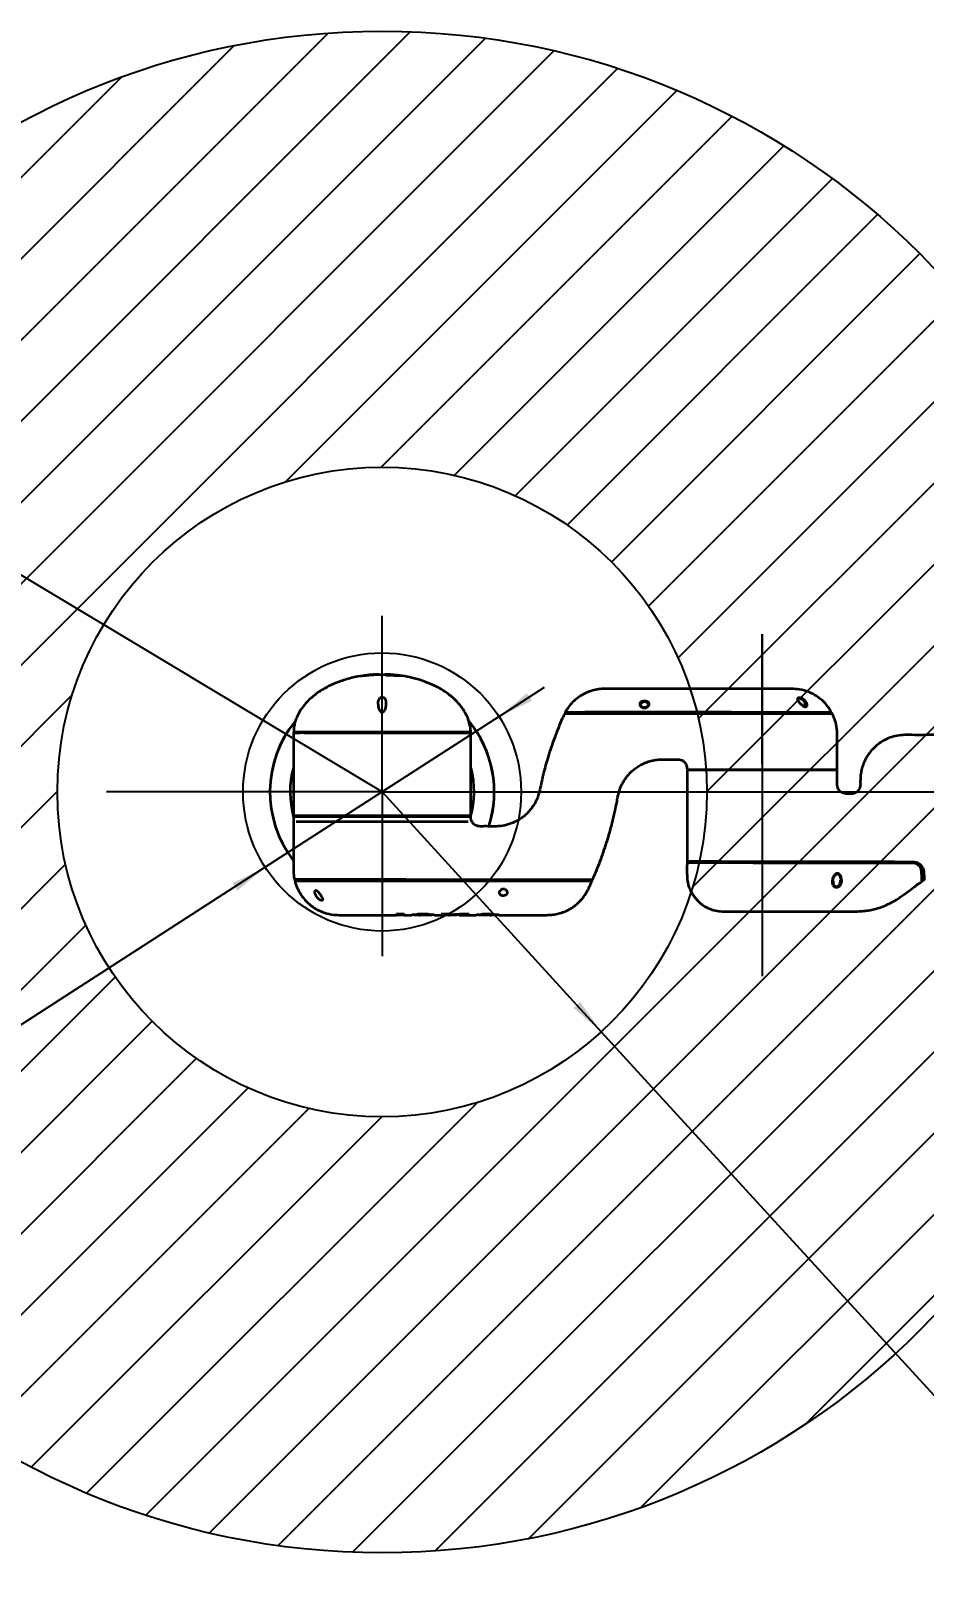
# Model space of a CAD drawing. Header units: millimetres. Extents: x 0 to 420, y 0 to 297.
# Drawn here: x 139.1 to 188.4, y 52.3 to 137.7 of the extents above; entities that cross this region are included whole.
import ezdxf

# ---------------------------------------------------------------- set-up
doc = ezdxf.new("R2010")
doc.units = ezdxf.units.MM
doc.header["$PDSIZE"] = -1
doc.layers.add('细线层', color=4, linetype='Continuous')
doc.styles.add('SLDTEXTSTYLE4', font='TXT', dxfattribs={"width": 0.605})
doc.dimstyles.new('SLDDIMSTYLE6', dxfattribs={"dimtxt": 3, "dimasz": 2, "dimexe": 0, "dimexo": 0.0625, "dimgap": 0.75, "dimtad": 0, "dimtih": 1, "dimtoh": 1, "dimdec": 1, "dimlfac": 10, "dimrnd": 1e-09, "dimzin": 12, "dimdsep": 46, "dimtxsty": 'SLDTEXTSTYLE4', "dimsah": 1, "dimcen": 0, "dimadec": 0, "dimazin": 3, "dimtfac": 1, "dimtofl": 0, "dimtmove": 0, "dimatfit": 3, "dimfxl": 0, "dimfrac": 2, "dimtolj": 1, "dimtzin": 12, "dimarcsym": 0})
doc.dimstyles.new('SLDDIMSTYLE7', dxfattribs={"dimtxt": 3, "dimasz": 2, "dimexe": 0, "dimexo": 0.0625, "dimgap": 0.75, "dimtad": 0, "dimtih": 1, "dimtoh": 1, "dimdec": 1, "dimlfac": 10, "dimrnd": 1e-09, "dimzin": 12, "dimdsep": 46, "dimtxsty": 'SLDTEXTSTYLE4', "dimsah": 1, "dimcen": 0, "dimadec": 0, "dimazin": 3, "dimtfac": 1, "dimtofl": 0, "dimtmove": 0, "dimatfit": 3, "dimfxl": 0, "dimfrac": 2, "dimtolj": 1, "dimtzin": 12, "dimarcsym": 0})
doc.dimstyles.new('SLDDIMSTYLE8', dxfattribs={"dimtxt": 3, "dimasz": 2, "dimexe": 0, "dimexo": 0.0625, "dimgap": 0.75, "dimtad": 0, "dimtih": 1, "dimtoh": 1, "dimdec": 1, "dimlfac": 10, "dimrnd": 1e-09, "dimzin": 12, "dimdsep": 46, "dimtxsty": 'SLDTEXTSTYLE4', "dimsah": 1, "dimcen": 0, "dimadec": 0, "dimazin": 3, "dimtfac": 1, "dimtmove": 0, "dimatfit": 3, "dimfxl": 0, "dimfrac": 2, "dimtolj": 1, "dimtzin": 12, "dimarcsym": 0})

# ---------------------------------------------------------------- blocks, each defined once
blk = doc.blocks.new('_D_8')
at = {"layer": '细线层'}
for p, q in [((107.198, 126.369), (89.573, 126.369)), ((122.429, 117.228), (107.198, 126.369)), ((158.484, 95.588), (122.429, 117.228))]:
    blk.add_line(p, q, dxfattribs=at)
blk.add_solid([(122.429, 117.228), (120.843, 118.471), (120.586, 118.042)], dxfattribs=at)
at = {"layer": '细线层', "char_height": 3, "attachment_point": 1, "style": 'SLDTEXTSTYLE4'}
for s, insert in [('S', (89.573, 130.236)), ('R420.5', (92.323, 130.236))]:
    blk.add_mtext(s, dxfattribs=dict(at, insert=insert))
blk = doc.blocks.new('_D_9')
at = {"layer": '细线层'}
for p, q in [((158.484, 95.588), (170.596, 82.341)), ((170.596, 82.341), (197.991, 52.377)), ((197.991, 52.377), (215.616, 52.377))]:
    blk.add_line(p, q, dxfattribs=at)
blk.add_solid([(170.596, 82.341), (169.431, 83.985), (169.062, 83.648)], dxfattribs=at)
at = {"layer": '细线层', "char_height": 3, "attachment_point": 1, "style": 'SLDTEXTSTYLE4'}
for s, insert in [('S', (199.578, 56.244)), ('R179.5', (202.328, 56.244))]:
    blk.add_mtext(s, dxfattribs=dict(at, insert=insert))
blk = doc.blocks.new('_D_10')
at = {"layer": '细线层'}
for p, q in [((164.944, 99.751), (167.466, 101.376)), ((164.944, 99.751), (152.024, 91.426)), ((152.024, 91.426), (106.522, 62.108)), ((106.522, 62.108), (90.248, 62.108))]:
    blk.add_line(p, q, dxfattribs=at)
for points in [[(164.944, 99.751), (166.761, 100.624), (166.49, 101.044)], [(152.024, 91.426), (150.207, 90.553), (150.478, 90.132)]]:
    blk.add_solid(points, dxfattribs=at)
at = {"layer": '细线层', "char_height": 3, "attachment_point": 1, "style": 'SLDTEXTSTYLE4'}
for s, insert in [('%%c', (90.248, 65.975)), ('153.7', (94.622, 65.984))]:
    blk.add_mtext(s, dxfattribs=dict(at, insert=insert))

msp = doc.modelspace()

# ---------------------------------------------------------------- hatches: boundary and pattern name
at = {"layer": '细线层'}
h = msp.add_hatch(dxfattribs=at)
h.set_pattern_fill('ANSI31', color=256, style=0)
edge = h.paths.add_edge_path(flags=0)
edge.add_arc((158.484, 95.588), 42.05, 0, 360)
edge = h.paths.add_edge_path(flags=0)
edge.add_arc((158.484, 95.588), 17.95, 0, 360)

# ---------------------------------------------------------------- linework, layer by layer
at = {"color": 7, "linetype": 'Continuous', "lineweight": 35}
for p, q in [((157.438, 102.007), (157.438, 102.006)), ((158.287, 102.084), (158.106, 102.076)), ((158.684, 102.085), (158.684, 102.052)), ((158.684, 102.052), (158.709, 102.051)), ((158.838, 102.069), (158.838, 102.079)), ((158.947, 102.062), (158.947, 102.072)), ((159.445, 102.024), (159.078, 102.064)), ((159.078, 102.064), (159.078, 102.064)), ((159.078, 102.063), (159.078, 102.063)), ((159.41, 102.024), (159.445, 102.021)), ((159.445, 102.022), (159.445, 102.022)), ((159.445, 102.021), (159.445, 102.021)), ((159.448, 102.022), (159.448, 102.023)), ((168.603, 100.003), (168.607, 100.003)), ((163.323, 99.386), (163.249, 99.477)), ((153.58, 98.843), (153.642, 98.849)), ((175.734, 96.838), (175.734, 96.788)), ((183.234, 96.788), (183.234, 96.838)), ((153.734, 94.288), (153.734, 94.238)), ((163.234, 93.938), (153.734, 93.938)), ((163.234, 94.238), (163.234, 94.288)), ((157.914, 90.722), (158.052, 90.707)), ((170.072, 90.658), (170.073, 90.658)), ((183.406, 90.658), (183.405, 90.642)), ((159.284, 88.802), (159.284, 88.852)), ((159.284, 88.841), (159.284, 88.788)), ((159.702, 88.841), (159.284, 88.841)), ((159.284, 88.798), (159.71, 88.798)), ((159.284, 88.798), (159.284, 88.788)), ((159.701, 88.799), (159.701, 88.789)), ((159.702, 88.851), (159.702, 88.799)), ((159.702, 88.788), (159.702, 88.841)), ((159.702, 88.798), (159.702, 88.788)), ((160.227, 88.798), (160.544, 88.798)), ((161.004, 88.841), (160.469, 88.841)), ((160.539, 88.79), (160.735, 88.805)), ((160.539, 88.788), (160.595, 88.788)), ((160.735, 88.815), (160.544, 88.8)), ((160.931, 88.788), (160.613, 88.788)), ((160.931, 88.798), (160.735, 88.815)), ((160.735, 88.815), (160.735, 88.805)), ((160.735, 88.805), (160.931, 88.788)), ((160.927, 88.798), (161.246, 88.798)), ((160.931, 88.798), (160.931, 88.788)), ((160.931, 88.795), (161.058, 88.795)), ((161.058, 88.795), (161.078, 88.798)), ((161.058, 88.798), (161.058, 88.795)), ((161.352, 88.788), (161.754, 88.788)), ((162.175, 88.841), (161.754, 88.841)), ((161.754, 88.798), (162.175, 88.798)), ((162.175, 88.792), (162.175, 88.841)), ((162.781, 88.84), (162.175, 88.792)), ((162.175, 88.789), (162.597, 88.805)), ((162.175, 88.788), (162.226, 88.788)), ((162.256, 88.798), (162.607, 88.798)), ((162.607, 88.79), (163.296, 88.84)), ((163.158, 88.84), (162.607, 88.8)), ((162.607, 88.8), (162.607, 88.79)), ((162.741, 88.794), (162.607, 88.79)), ((163.296, 88.84), (162.781, 88.84)), ((163.813, 88.798), (164.132, 88.798)), ((163.978, 88.798), (164, 88.795)), ((164, 88.798), (164, 88.795)), ((164, 88.795), (164.126, 88.795)), ((164.588, 88.84), (164.053, 88.84)), ((164.126, 88.788), (164.323, 88.805)), ((164.126, 88.798), (164.126, 88.788)), ((164.445, 88.788), (164.126, 88.788)), ((164.323, 88.815), (164.132, 88.799)), ((164.513, 88.8), (164.323, 88.815)), ((164.323, 88.815), (164.323, 88.805)), ((164.323, 88.805), (164.518, 88.79)), ((164.462, 88.788), (164.518, 88.788)), ((164.513, 88.798), (164.831, 88.798))]:
    msp.add_line(p, q, dxfattribs=at)
at = {"color": 7, "linetype": 'Continuous', "lineweight": 35, "flags": 128}
for points in [[(187.842, 91.726), (187.839, 91.718), (187.837, 91.71), (187.833, 91.704), (187.83, 91.698), (187.826, 91.694), (187.822, 91.691), (187.818, 91.689), (187.814, 91.688)], [(187.814, 91.688), (187.816, 91.688), (187.818, 91.686), (187.82, 91.682), (187.822, 91.678), (187.822, 91.673), (187.823, 91.668), (187.822, 91.663), (187.821, 91.658)], [(159.702, 88.788), (160.095, 88.788), (160.119, 88.788)]]:
    msp.add_lwpolyline(points, dxfattribs=at)
at = {"color": 7, "linetype": 'Continuous', "lineweight": 35}
for centre, radius, start, end in [((168.595, 99.878), 0.05, 120.41531, 152.10471), ((168.595, 99.878), 0.05, 94.71094, 120.41658), ((168.647, 99.978), 0.05, 149.11648, 267.83398), ((183.275, 99.978), 0.05, 269.92168, 36.44371), ((183.328, 99.878), 0.05, 35.30866, 90.88471), ((158.484, 95.588), 6.198, 140.74547, 217.62233), ((158.484, 95.588), 6.198, 342.11086, 39.31586), ((153.634, 98.838), 0.05, 90.00809, 179.90643), ((163.334, 98.838), 0.05, 0.27892, 89.86568), ((175.414, 91.768), 0.08, 182.03052, 270.00102), ((175.354, 91.668), 0.02, 84.44423, 174.54636), ((153.686, 90.778), 0.05, 194.26698, 270.01074), ((153.71, 90.678), 0.05, 89.9971, 198.69096), ((170.034, 90.678), 0.05, 333.53168, 86.55272), ((170.079, 90.778), 0.05, 276.0007, 336.13235), ((188.298, 91.189), 0.0161, 286.33697, 356.08823), ((188.393, 91.199), 0.0799, 188.03838, 296.10924), ((188.394, 90.788), 0.08, 179.99995, 305.64417)]:
    msp.add_arc(centre, radius, start, end, dxfattribs=at)
at = {"color": 8, "linetype": 'Continuous', "lineweight": 35}
for radius, start, end in [(6.198, 140.96508, 217.61266), (6.198, 342.12288, 39.06521), (5.084, 164.75621, 195.84014), (5.084, 344.26299, 14.92055)]:
    msp.add_arc((158.484, 95.588), radius, start, end, dxfattribs=at)
at = {"color": 7, "linetype": 'Continuous', "lineweight": 35}
for points, knots in [([(157.44, 102.011), (157.311, 101.991), (156.945, 101.934), (156.355, 101.778), (155.685, 101.522), (155.058, 101.183), (154.584, 100.823), (154.236, 100.47), (153.978, 100.138), (153.793, 99.799), (153.675, 99.483), (153.637, 99.309), (153.618, 99.22)], [0, 0, 0, 0, 0.077757, 0.220564, 0.363, 0.504329, 0.644106, 0.716288, 0.799366, 0.893894, 0.945511, 1, 1, 1, 1]), ([(157.438, 102.006), (157.648, 102.034), (158.061, 102.09), (158.479, 102.086), (158.684, 102.084)], [0, 0, 0, 0, 0.508038, 1, 1, 1, 1]), ([(157.44, 102.009), (157.605, 102.033), (157.798, 102.062), (157.993, 102.069), (158.023, 102.071)], [0, 0, 0, 0, 0.849975, 1, 1, 1, 1]), ([(158.052, 102.074), (158.022, 102.073), (157.846, 102.065), (157.648, 102.046), (157.481, 102.018), (157.459, 102.014)], [0, 0, 0, 0, 0.150389, 0.888421, 1, 1, 1, 1]), ([(158.79, 102.082), (158.773, 102.083), (158.742, 102.084), (158.696, 102.086), (158.667, 102.086), (158.653, 102.087)], [0, 0, 0, 0, 0.3722096, 0.6860165, 1, 1, 1, 1]), ([(158.684, 102.075), (158.703, 102.075), (158.738, 102.074), (158.791, 102.071), (158.822, 102.07), (158.838, 102.069)], [0, 0, 0, 0, 0.3479628, 0.6682166, 1, 1, 1, 1]), ([(158.838, 102.079), (158.821, 102.08), (158.789, 102.081), (158.742, 102.083), (158.713, 102.084), (158.702, 102.085)], [0, 0, 0, 0, 0.393893, 0.755453, 1, 1, 1, 1]), ([(158.709, 102.051), (158.792, 102.048), (158.959, 102.041), (159.18, 102.034), (159.348, 102.03), (159.437, 102.02), (159.446, 102.019), (159.45, 102.018)], [0, 0, 0, 0, 0.214341, 0.428736, 0.643107, 0.859006, 1, 1, 1, 1]), ([(158.71, 102.085), (158.722, 102.084), (158.745, 102.084), (158.788, 102.082), (158.817, 102.08), (158.836, 102.079)], [0, 0, 0, 0, 0.261868, 0.523823, 1, 1, 1, 1]), ([(159.45, 102.018), (159.442, 102.019), (159.426, 102.022), (159.3, 102.04), (159.114, 102.06), (158.93, 102.075), (158.818, 102.081), (158.79, 102.082)], [0, 0, 0, 0, 0.228378, 0.4567357, 0.6869275, 0.9198331, 1, 1, 1, 1]), ([(158.836, 102.079), (158.852, 102.078), (158.889, 102.076), (158.93, 102.074), (158.946, 102.072), (158.946, 102.072), (158.947, 102.072)], [0, 0, 0, 0, 0.247293, 0.582945, 0.917866, 1, 1, 1, 1]), ([(158.947, 102.072), (158.945, 102.072), (158.942, 102.072), (158.911, 102.074), (158.87, 102.077), (158.843, 102.079), (158.838, 102.079)], [0, 0, 0, 0, 0.249947, 0.585138, 0.920942, 1, 1, 1, 1]), ([(158.838, 102.069), (158.854, 102.068), (158.891, 102.066), (158.931, 102.063), (158.946, 102.062), (158.946, 102.062), (158.947, 102.062)], [0, 0, 0, 0, 0.249979, 0.58877, 0.927426, 1, 1, 1, 1]), ([(158.858, 102.068), (158.916, 102.064), (159.054, 102.056), (159.204, 102.041), (159.266, 102.033), (159.282, 102.031)], [0, 0, 0, 0, 0.34415, 0.826168, 1, 1, 1, 1]), ([(163.377, 99.01), (163.366, 99.105), (163.344, 99.292), (163.241, 99.651), (163.045, 100.062), (162.725, 100.488), (162.317, 100.882), (161.83, 101.229), (161.28, 101.518), (160.713, 101.743), (160.156, 101.899), (159.727, 101.989), (159.498, 102.016), (159.444, 102.022)], [0, 0, 0, 0, 0.053602, 0.106367, 0.209193, 0.308666, 0.404737, 0.527451, 0.644113, 0.753728, 0.870187, 0.969663, 1, 1, 1, 1]), ([(158.269, 100.482), (158.279, 100.376), (158.292, 100.242), (158.361, 100.085), (158.402, 100.022), (158.443, 99.99), (158.472, 99.979), (158.497, 99.98), (158.525, 99.99), (158.563, 100.019), (158.631, 100.118), (158.678, 100.269), (158.703, 100.446), (158.696, 100.593), (158.662, 100.709), (158.61, 100.783), (158.563, 100.821), (158.515, 100.839), (158.47, 100.842), (158.423, 100.83), (158.373, 100.799), (158.317, 100.73), (158.276, 100.62), (158.272, 100.529), (158.269, 100.482)], [0, 0, 0, 0, 0.154956, 0.197375, 0.240053, 0.257186, 0.268461, 0.279812, 0.289976, 0.307607, 0.343512, 0.453761, 0.529554, 0.605193, 0.676089, 0.711421, 0.740105, 0.760415, 0.780848, 0.798965, 0.823805, 0.861919, 0.928954, 1, 1, 1, 1]), ([(183.312, 100.005), (183.272, 100.076), (183.178, 100.242), (182.99, 100.47), (182.767, 100.688), (182.531, 100.867), (182.29, 101.011), (181.97, 101.155), (181.574, 101.268), (181.128, 101.293), (180.747, 101.288), (180.409, 101.289), (180.09, 101.289), (179.763, 101.289), (179.215, 101.288), (178.421, 101.288), (177.474, 101.288), (176.555, 101.288), (175.654, 101.288), (174.645, 101.288), (173.523, 101.288), (172.289, 101.29), (171.312, 101.283), (170.627, 101.292), (170.275, 101.245), (169.93, 101.147), (169.599, 100.998), (169.289, 100.8), (169.006, 100.552), (168.771, 100.285), (168.658, 100.086), (168.608, 99.999)], [0, 0, 0, 0, 0.015575, 0.036492, 0.056351, 0.075207, 0.093101, 0.110069, 0.142463, 0.171112, 0.195418, 0.215593, 0.235771, 0.25663, 0.278168, 0.340891, 0.408748, 0.459675, 0.516998, 0.581482, 0.653127, 0.731932, 0.817895, 0.840459, 0.863088, 0.885862, 0.908906, 0.932326, 0.956215, 0.980707, 1, 1, 1, 1]), ([(181.648, 100.416), (181.645, 100.419), (181.601, 100.457), (181.527, 100.537), (181.457, 100.638), (181.431, 100.714), (181.441, 100.762), (181.476, 100.79), (181.531, 100.8), (181.6, 100.792), (181.679, 100.766), (181.77, 100.719), (181.866, 100.641), (181.942, 100.539), (181.978, 100.436), (181.975, 100.359), (181.948, 100.314), (181.908, 100.294), (181.86, 100.293), (181.8, 100.312), (181.726, 100.352), (181.676, 100.393), (181.648, 100.416)], [0, 0, 0, 0, 0.006204, 0.087842, 0.170189, 0.230891, 0.279983, 0.321334, 0.362786, 0.400234, 0.437709, 0.488694, 0.550879, 0.630056, 0.710095, 0.769303, 0.810341, 0.842413, 0.874611, 0.903654, 0.945224, 1, 1, 1, 1]), ([(168.562, 99.895), (168.52, 99.814), (168.391, 99.568), (168.223, 99.131), (168.017, 98.605), (167.829, 98.069), (167.616, 97.403), (167.393, 96.619), (167.24, 95.872), (167.1, 95.312), (166.929, 94.955), (166.721, 94.644), (166.473, 94.37), (166.173, 94.125), (165.809, 93.912), (165.378, 93.754), (164.91, 93.68), (164.462, 93.689), (164.12, 93.691), (163.901, 93.685), (163.776, 93.696), (163.671, 93.731), (163.563, 93.797), (163.464, 93.903), (163.389, 94.056), (163.386, 94.174), (163.384, 94.238)], [0, 0, 0, 0, 0.028498, 0.087423, 0.146635, 0.206152, 0.265991, 0.366364, 0.46187, 0.50594, 0.547069, 0.585712, 0.622901, 0.663016, 0.706901, 0.754899, 0.806584, 0.854475, 0.895732, 0.913848, 0.923557, 0.934957, 0.948083, 0.963059, 0.980138, 1, 1, 1, 1]), ([(168.595, 99.928), (168.596, 99.928), (168.597, 99.928), (168.648, 99.928), (168.761, 99.928), (168.938, 99.928), (169.152, 99.928), (169.397, 99.928), (169.665, 99.928), (169.892, 99.928), (170.126, 99.928), (170.361, 99.928), (170.716, 99.928), (171.123, 99.928), (171.693, 99.928), (172.4, 99.928), (173.463, 99.928), (174.747, 99.928), (176.278, 99.928), (177.571, 99.928), (178.622, 99.928), (179.412, 99.928), (180.151, 99.928), (180.829, 99.928), (181.419, 99.928), (181.95, 99.928), (182.397, 99.928), (182.77, 99.928), (183.054, 99.928), (183.241, 99.928), (183.33, 99.928), (183.319, 99.928), (183.315, 99.928)], [0, 0, 0, 0, 0.018794, 0.037725, 0.063501, 0.089311, 0.116094, 0.142871, 0.165865, 0.189175, 0.195628, 0.214575, 0.234095, 0.256498, 0.279506, 0.323001, 0.366615, 0.444842, 0.523052, 0.604886, 0.645857, 0.686749, 0.727571, 0.762095, 0.797295, 0.82918, 0.861832, 0.892743, 0.924487, 0.955214, 0.986819, 1, 1, 1, 1]), ([(172.985, 100.236), (172.971, 100.236), (172.935, 100.237), (172.877, 100.253), (172.81, 100.286), (172.753, 100.339), (172.717, 100.407), (172.716, 100.479), (172.756, 100.541), (172.827, 100.584), (172.91, 100.607), (173.001, 100.613), (173.084, 100.602), (173.154, 100.579), (173.209, 100.543), (173.245, 100.494), (173.254, 100.431), (173.228, 100.358), (173.167, 100.294), (173.091, 100.253), (173.03, 100.237), (172.995, 100.236), (172.985, 100.236)], [0, 0, 0, 0, 0.0222709, 0.0584702, 0.0981649, 0.1579506, 0.2187961, 0.2894392, 0.3599398, 0.4111845, 0.4624199, 0.5103566, 0.5541721, 0.5980294, 0.6444738, 0.6970433, 0.7574665, 0.8258282, 0.8977809, 0.9444913, 0.9832698, 1, 1, 1, 1]), ([(172.923, 100.256), (172.923, 100.256), (172.903, 100.258), (172.866, 100.276), (172.817, 100.307), (172.782, 100.35), (172.768, 100.383), (172.771, 100.398), (172.771, 100.401)], [0, 0, 0, 0, 0.001893, 0.174079, 0.386601, 0.640624, 0.922413, 1, 1, 1, 1]), ([(173.01, 100.25), (172.999, 100.249), (172.97, 100.247), (172.941, 100.252), (172.923, 100.256)], [0, 0, 0, 0, 0.37949, 1, 1, 1, 1]), ([(173.197, 100.403), (173.196, 100.392), (173.195, 100.369), (173.166, 100.325), (173.118, 100.285), (173.063, 100.259), (173.025, 100.252), (173.01, 100.25)], [0, 0, 0, 0, 0.217675, 0.468438, 0.692888, 0.88284, 1, 1, 1, 1]), ([(181.532, 100.557), (181.525, 100.566), (181.501, 100.595), (181.479, 100.637), (181.469, 100.673), (181.47, 100.678), (181.47, 100.679)], [0, 0, 0, 0, 0.165373, 0.579506, 0.940582, 1, 1, 1, 1]), ([(181.658, 100.422), (181.654, 100.426), (181.621, 100.452), (181.576, 100.499), (181.545, 100.54), (181.532, 100.557)], [0, 0, 0, 0, 0.092847, 0.612122, 1, 1, 1, 1]), ([(181.801, 100.326), (181.791, 100.331), (181.761, 100.345), (181.711, 100.377), (181.676, 100.407), (181.658, 100.422)], [0, 0, 0, 0, 0.210793, 0.598528, 1, 1, 1, 1]), ([(181.899, 100.373), (181.899, 100.373), (181.903, 100.354), (181.89, 100.328), (181.882, 100.316), (181.851, 100.312), (181.824, 100.318), (181.806, 100.324), (181.801, 100.326)], [0, 0, 0, 0, 0.011064, 0.329754, 0.646674, 0.788039, 0.938662, 1, 1, 1, 1]), ([(183.634, 96.838), (183.635, 97.084), (183.635, 97.551), (183.63, 98.213), (183.647, 98.797), (183.597, 99.297), (183.489, 99.658), (183.398, 99.843), (183.367, 99.904)], [0, 0, 0, 0, 0.237424, 0.450644, 0.639639, 0.800432, 0.933992, 1, 1, 1, 1]), ([(153.618, 99.218), (153.616, 99.21), (153.614, 99.194), (153.61, 99.171), (153.606, 99.132), (153.603, 99.088), (153.601, 99.044), (153.599, 99.007), (153.597, 98.959), (153.596, 98.952), (153.595, 98.898), (153.595, 98.888)], [0, 0, 0, 0, 0.1714619, 0.3287064, 0.4748303, 0.6108771, 0.7112995, 0.8063464, 0.8962521, 0.9809462, 1, 1, 1, 1]), ([(163.249, 99.423), (163.25, 99.423), (163.262, 99.424), (163.285, 99.416), (163.309, 99.402), (163.319, 99.389), (163.323, 99.386)], [0, 0, 0, 0, 0.021251, 0.429617, 0.828714, 1, 1, 1, 1]), ([(163.381, 98.888), (163.381, 98.901), (163.38, 98.936), (163.379, 98.98), (163.378, 98.998), (163.378, 99.005), (163.377, 99.008)], [0, 0, 0, 0, 0.158929, 0.428679, 0.707525, 1, 1, 1, 1]), ([(163.383, 98.839), (163.383, 98.84), (163.382, 98.84), (163.386, 98.841), (163.373, 98.843), (163.3, 98.846), (163.158, 98.847), (162.984, 98.847), (162.821, 98.847), (162.626, 98.847), (162.398, 98.846), (162.135, 98.845), (161.843, 98.844), (161.529, 98.842), (161.192, 98.84), (160.829, 98.839), (160.338, 98.839), (159.827, 98.839), (159.309, 98.838), (158.788, 98.838), (158.261, 98.838), (157.743, 98.838), (157.239, 98.839), (156.631, 98.839), (155.951, 98.839), (155.43, 98.842), (155.054, 98.844), (154.711, 98.845), (154.345, 98.847), (154.046, 98.848), (153.849, 98.847), (153.724, 98.846), (153.645, 98.845), (153.596, 98.843), (153.583, 98.841), (153.586, 98.84), (153.585, 98.839), (153.585, 98.839)], [0, 0, 0, 0, 0.037567, 0.077894, 0.118214, 0.158449, 0.199198, 0.219968, 0.240735, 0.261199, 0.28166, 0.302753, 0.323845, 0.343584, 0.363323, 0.38374, 0.404157, 0.440758, 0.459624, 0.47849, 0.514386, 0.532901, 0.551417, 0.586459, 0.62243, 0.659063, 0.677933, 0.696804, 0.733425, 0.770911, 0.797195, 0.823485, 0.850484, 0.877495, 0.91799, 0.958497, 1, 1, 1, 1]), ([(153.584, 98.806), (153.584, 98.779), (153.584, 98.726), (153.584, 98.538), (153.584, 98.307), (153.584, 98.048), (153.584, 97.743), (153.584, 97.436), (153.584, 97.122), (153.584, 96.85), (153.584, 96.637), (153.584, 96.464), (153.584, 96.299), (153.584, 96.123), (153.584, 95.964), (153.584, 95.831), (153.584, 95.734), (153.584, 95.697), (153.584, 95.683)], [0, 0, 0, 0, 0.086446, 0.168302, 0.243231, 0.310143, 0.368497, 0.44723, 0.516246, 0.576292, 0.626241, 0.666356, 0.707935, 0.762177, 0.829928, 0.890605, 0.960364, 1, 1, 1, 1]), ([(153.584, 98.804), (153.584, 98.795), (153.584, 98.782), (153.584, 98.754), (153.584, 98.732), (153.584, 98.716), (153.584, 98.673), (153.584, 98.562), (153.584, 98.403), (153.584, 98.198), (153.584, 97.95), (153.584, 97.668), (153.584, 97.334), (153.584, 96.947), (153.584, 96.522), (153.584, 96.082), (153.584, 95.643), (153.584, 95.181), (153.584, 94.731), (153.584, 94.424), (153.584, 94.288)], [0, 0, 0, 0, 0.101998, 0.147902, 0.193721, 0.239467, 0.284532, 0.328858, 0.37298, 0.41727, 0.462025, 0.507614, 0.554409, 0.612918, 0.675204, 0.739695, 0.804146, 0.866211, 0.941008, 1, 1, 1, 1]), ([(163.38, 98.888), (163.383, 98.888), (163.387, 98.888), (163.323, 98.888), (163.198, 98.888), (163.001, 98.888), (162.747, 98.888), (162.468, 98.888), (162.134, 98.888), (161.743, 98.888), (161.302, 98.888), (160.832, 98.888), (160.342, 98.888), (159.844, 98.888), (159.329, 98.888), (158.804, 98.888), (158.277, 98.888), (157.675, 98.888), (157.012, 98.888), (156.304, 98.888), (155.649, 98.888), (155.066, 98.888), (154.58, 98.888), (154.208, 98.888), (153.942, 98.888), (153.763, 98.888), (153.635, 98.888), (153.598, 98.888), (153.595, 98.888), (153.595, 98.888)], [0, 0, 0, 0, 0.079622, 0.123665, 0.167759, 0.211652, 0.243052, 0.274533, 0.305907, 0.337462, 0.369134, 0.400678, 0.429388, 0.458188, 0.486893, 0.51533, 0.543865, 0.572302, 0.613356, 0.654417, 0.696872, 0.73933, 0.781947, 0.824587, 0.862296, 0.900151, 0.937928, 0.995918, 1, 1, 1, 1]), ([(163.384, 94.288), (163.384, 94.4), (163.384, 94.684), (163.384, 95.133), (163.384, 95.616), (163.384, 96.074), (163.384, 96.5), (163.384, 96.9), (163.384, 97.263), (163.384, 97.596), (163.384, 97.895), (163.384, 98.117), (163.384, 98.276), (163.384, 98.397), (163.384, 98.521), (163.384, 98.64), (163.384, 98.718), (163.384, 98.732), (163.384, 98.768), (163.384, 98.791), (163.384, 98.801), (163.384, 98.804)], [0, 0, 0, 0, 0.049344, 0.124625, 0.197803, 0.261861, 0.326391, 0.385453, 0.438097, 0.485453, 0.535232, 0.582102, 0.604796, 0.631523, 0.664347, 0.703482, 0.755461, 0.817055, 0.88755, 0.967259, 1, 1, 1, 1]), ([(192.164, 98.738), (191.83, 98.738), (191.163, 98.738), (190.196, 98.738), (189.297, 98.738), (188.497, 98.738), (187.827, 98.733), (187.28, 98.749), (186.847, 98.685), (186.488, 98.57), (186.189, 98.425), (185.942, 98.265), (185.745, 98.104), (185.57, 97.931), (185.405, 97.735), (185.25, 97.501), (185.118, 97.241), (185.015, 96.964), (184.944, 96.665), (184.91, 96.351), (184.914, 96.093), (184.914, 95.898), (184.873, 95.774), (184.804, 95.665), (184.701, 95.571), (184.559, 95.499), (184.388, 95.485), (184.216, 95.49), (184.051, 95.485), (183.906, 95.536), (183.793, 95.615), (183.713, 95.71), (183.655, 95.825), (183.626, 95.988), (183.638, 96.215), (183.633, 96.49), (183.634, 96.69), (183.634, 96.788)], [0, 0, 0, 0, 0.08672, 0.172946, 0.25064, 0.319778, 0.380412, 0.424343, 0.461303, 0.493338, 0.521863, 0.547104, 0.569348, 0.588044, 0.610624, 0.635679, 0.660736, 0.685941, 0.712272, 0.740113, 0.767401, 0.779496, 0.790216, 0.800787, 0.812651, 0.825997, 0.841152, 0.856449, 0.870773, 0.883699, 0.895492, 0.90607, 0.915575, 0.928521, 0.948307, 0.974426, 1, 1, 1, 1]), ([(170.119, 90.76), (170.178, 90.891), (170.384, 91.345), (170.687, 92.154), (170.982, 93.063), (171.198, 93.849), (171.345, 94.476), (171.459, 95.003), (171.528, 95.444), (171.638, 95.803), (171.803, 96.149), (172.042, 96.495), (172.376, 96.832), (172.733, 97.071), (173.072, 97.226), (173.331, 97.309), (173.58, 97.361), (173.793, 97.385), (174.01, 97.39), (174.211, 97.388), (174.414, 97.388), (174.571, 97.388), (174.702, 97.387), (174.809, 97.389), (174.925, 97.387), (175.057, 97.344), (175.166, 97.27), (175.247, 97.177), (175.299, 97.082), (175.334, 96.967), (175.334, 96.883), (175.334, 96.838)], [0, 0, 0, 0, 0.043275, 0.149946, 0.259791, 0.33112, 0.395413, 0.453516, 0.493435, 0.52977, 0.566136, 0.608366, 0.655905, 0.708336, 0.736725, 0.767781, 0.790004, 0.813408, 0.832004, 0.855401, 0.874038, 0.892884, 0.902954, 0.913429, 0.925018, 0.937861, 0.954436, 0.964121, 0.974808, 0.986649, 1, 1, 1, 1]), ([(175.334, 96.838), (175.341, 96.838), (175.355, 96.838), (175.465, 96.838), (175.639, 96.838), (175.88, 96.838), (176.182, 96.838), (176.541, 96.838), (176.951, 96.838), (177.403, 96.838), (177.891, 96.838), (178.407, 96.838), (178.941, 96.838), (179.303, 96.838), (179.484, 96.838)], [0, 0, 0, 0, 0.08334, 0.166666, 0.25, 0.33334, 0.416666, 0.5, 0.58334, 0.666666, 0.75, 0.833341, 0.916666, 1, 1, 1, 1]), ([(175.334, 96.788), (175.334, 96.641), (175.334, 96.293), (175.334, 95.752), (175.334, 95.167), (175.334, 94.372), (175.334, 93.371), (175.335, 92.429), (175.334, 91.899), (175.334, 91.768)], [0, 0, 0, 0, 0.087971, 0.207734, 0.323864, 0.437114, 0.683244, 0.921577, 1, 1, 1, 1]), ([(183.62, 96.788), (183.624, 96.788), (183.636, 96.788), (183.534, 96.788), (183.317, 96.788), (182.987, 96.788), (182.556, 96.788), (182.042, 96.788), (181.45, 96.788), (180.808, 96.788), (180.122, 96.788), (179.425, 96.788), (178.722, 96.788), (178.048, 96.788), (177.408, 96.788), (176.833, 96.788), (176.328, 96.788), (175.918, 96.788), (175.602, 96.788), (175.434, 96.788), (175.351, 96.788), (175.34, 96.788), (175.334, 96.788)], [0, 0, 0, 0, 0.021067, 0.075549, 0.128501, 0.182991, 0.235887, 0.290315, 0.343202, 0.397616, 0.450577, 0.505076, 0.557994, 0.612447, 0.665375, 0.719838, 0.772779, 0.827255, 0.880167, 0.934688, 0.967204, 1, 1, 1, 1]), ([(179.484, 96.838), (179.665, 96.838), (180.027, 96.838), (180.561, 96.838), (181.077, 96.838), (181.565, 96.838), (182.018, 96.838), (182.427, 96.838), (182.786, 96.838), (183.088, 96.838), (183.329, 96.838), (183.503, 96.838), (183.614, 96.838), (183.627, 96.838), (183.634, 96.838)], [0, 0, 0, 0, 0.083341, 0.166667, 0.25, 0.333341, 0.416667, 0.5, 0.583341, 0.666667, 0.75, 0.833341, 0.916667, 1, 1, 1, 1]), ([(153.584, 94.238), (153.584, 94.003), (153.584, 93.552), (153.585, 92.9), (153.584, 92.3), (153.584, 91.746), (153.582, 91.242), (153.593, 90.914), (153.638, 90.767), (153.638, 90.765)], [0, 0, 0, 0, 0.202985, 0.389679, 0.56191, 0.720914, 0.867318, 0.998682, 1, 1, 1, 1]), ([(153.584, 94.238), (153.592, 94.238), (153.608, 94.238), (153.739, 94.238), (153.944, 94.238), (154.229, 94.238), (154.586, 94.238), (155.009, 94.238), (155.493, 94.238), (156.027, 94.238), (156.604, 94.238), (157.212, 94.238), (157.843, 94.238), (158.27, 94.238), (158.484, 94.238)], [0, 0, 0, 0, 0.083334, 0.16666, 0.25, 0.333334, 0.41666, 0.5, 0.583334, 0.66666, 0.75, 0.833334, 0.91666, 1, 1, 1, 1]), ([(153.588, 94.288), (153.587, 94.288), (153.583, 94.288), (153.624, 94.288), (153.73, 94.288), (153.907, 94.288), (154.127, 94.288), (154.41, 94.288), (154.749, 94.288), (155.124, 94.288), (155.549, 94.288), (156.013, 94.288), (156.381, 94.288), (156.76, 94.288), (157.151, 94.288), (157.556, 94.288), (157.969, 94.288), (158.382, 94.288), (158.797, 94.288), (159.214, 94.288), (159.758, 94.288), (160.285, 94.288), (160.783, 94.288), (161.256, 94.288), (161.692, 94.288), (162.08, 94.288), (162.435, 94.288), (162.738, 94.288), (162.98, 94.288), (163.179, 94.288), (163.311, 94.288), (163.376, 94.288), (163.38, 94.288), (163.382, 94.288)], [0, 0, 0, 0, 0.009811, 0.037062, 0.089958, 0.117197, 0.144436, 0.197323, 0.224558, 0.251792, 0.304697, 0.331942, 0.359187, 0.385668, 0.412149, 0.439407, 0.466669, 0.493375, 0.520076, 0.547584, 0.575089, 0.627982, 0.655239, 0.682497, 0.734876, 0.761834, 0.788792, 0.84169, 0.868932, 0.896173, 0.949059, 0.976294, 1, 1, 1, 1]), ([(158.484, 94.238), (158.698, 94.238), (159.126, 94.238), (159.756, 94.238), (160.365, 94.238), (160.941, 94.238), (161.476, 94.238), (161.959, 94.238), (162.383, 94.238), (162.74, 94.238), (163.024, 94.238), (163.23, 94.238), (163.36, 94.238), (163.376, 94.238), (163.384, 94.238)], [0, 0, 0, 0, 0.083334, 0.16666, 0.25, 0.333334, 0.41666, 0.5, 0.583334, 0.66666, 0.75, 0.833334, 0.91666, 1, 1, 1, 1]), ([(175.334, 91.668), (175.334, 91.65), (175.334, 91.461), (175.331, 91.124), (175.342, 90.679), (175.419, 90.368), (175.492, 90.219), (175.509, 90.182)], [0, 0, 0, 0, 0.036204, 0.374456, 0.670003, 0.91929, 1, 1, 1, 1]), ([(187.821, 91.658), (187.264, 91.659), (186.566, 91.662), (185.745, 91.662), (185.252, 91.662), (184.66, 91.662), (183.997, 91.662), (183.329, 91.662), (182.438, 91.662), (181.526, 91.662), (180.595, 91.662), (179.865, 91.662), (179.205, 91.663), (178.622, 91.663), (178.119, 91.664), (177.61, 91.663), (177.111, 91.669), (176.641, 91.667), (176.243, 91.664), (175.906, 91.669), (175.633, 91.668), (175.436, 91.668), (175.336, 91.668), (175.346, 91.668), (175.349, 91.668)], [0, 0, 0, 0, 0.123765, 0.154911, 0.185972, 0.230719, 0.275575, 0.320127, 0.364705, 0.453445, 0.502078, 0.550704, 0.599241, 0.633498, 0.667812, 0.70201, 0.74015, 0.77825, 0.816383, 0.854577, 0.895062, 0.935546, 0.981417, 1, 1, 1, 1]), ([(175.368, 91.688), (175.365, 91.688), (175.354, 91.688), (175.455, 91.688), (175.651, 91.688), (175.921, 91.688), (176.258, 91.688), (176.651, 91.688), (177.118, 91.688), (177.576, 91.688), (177.998, 91.688), (178.495, 91.688), (179.059, 91.688), (179.683, 91.688), (180.412, 91.688), (181.405, 91.688), (182.437, 91.688), (183.327, 91.688), (183.992, 91.688), (184.654, 91.688), (185.244, 91.688), (185.738, 91.688), (186.556, 91.688), (187.255, 91.688), (187.814, 91.688)], [0, 0, 0, 0, 0.01784, 0.064289, 0.104235, 0.14508, 0.182703, 0.221176, 0.258644, 0.297202, 0.322569, 0.347944, 0.399848, 0.436291, 0.472778, 0.54587, 0.634835, 0.679376, 0.724055, 0.768763, 0.81367, 0.844603, 0.875848, 1, 1, 1, 1]), ([(187.814, 91.688), (187.857, 91.685), (187.966, 91.676), (188.124, 91.596), (188.264, 91.441), (188.311, 91.293), (188.314, 91.203), (188.314, 91.188)], [0, 0, 0, 0, 0.132802, 0.338464, 0.599291, 0.935522, 1, 1, 1, 1]), ([(188.303, 91.174), (188.299, 91.217), (188.292, 91.304), (188.231, 91.442), (188.119, 91.567), (187.967, 91.645), (187.862, 91.654), (187.821, 91.658)], [0, 0, 0, 0, 0.202056, 0.403865, 0.664958, 0.869178, 1, 1, 1, 1]), ([(187.842, 91.726), (187.91, 91.718), (188.046, 91.7), (188.23, 91.585), (188.352, 91.432), (188.416, 91.268), (188.424, 91.174), (188.428, 91.128)], [0, 0, 0, 0, 0.172545, 0.346095, 0.616811, 0.808271, 1, 1, 1, 1]), ([(153.667, 90.664), (153.671, 90.643), (153.699, 90.494), (153.809, 90.238), (153.987, 89.912), (154.202, 89.633), (154.437, 89.4), (154.685, 89.209), (154.939, 89.059), (155.261, 88.916), (155.655, 88.807), (156.133, 88.783), (156.625, 88.789), (157.16, 88.788), (157.736, 88.788), (158.354, 88.788), (158.874, 88.788), (159.189, 88.788), (159.284, 88.788)], [0, 0, 0, 0, 0.009513, 0.070222, 0.127309, 0.181152, 0.231992, 0.279999, 0.325302, 0.368004, 0.44285, 0.512336, 0.588286, 0.670653, 0.759409, 0.854537, 0.956013, 1, 1, 1, 1]), ([(160.152, 90.728), (159.911, 90.728), (159.427, 90.728), (158.762, 90.728), (158.162, 90.728), (157.623, 90.728), (157.09, 90.728), (156.49, 90.728), (155.963, 90.728), (155.514, 90.728), (155.12, 90.728), (154.697, 90.728), (154.285, 90.728), (153.961, 90.728), (153.761, 90.728), (153.674, 90.728), (153.693, 90.728), (153.697, 90.728)], [0, 0, 0, 0, 0.0799832, 0.1600048, 0.2199836, 0.2799557, 0.3414691, 0.4029668, 0.4919708, 0.5376344, 0.5832941, 0.6600696, 0.7386664, 0.8194026, 0.902432, 0.9836906, 1, 1, 1, 1]), ([(157.888, 90.728), (157.914, 90.723), (157.968, 90.713), (158.023, 90.712), (158.052, 90.711)], [0, 0, 0, 0, 0.481746, 1, 1, 1, 1]), ([(158.66, 90.703), (158.874, 90.708), (159.096, 90.713), (159.312, 90.759), (159.321, 90.761)], [0, 0, 0, 0, 0.960838, 1, 1, 1, 1]), ([(170.079, 90.728), (170.077, 90.728), (170.073, 90.728), (170.018, 90.728), (169.916, 90.728), (169.725, 90.728), (169.478, 90.728), (169.18, 90.728), (168.931, 90.728), (168.659, 90.728), (168.377, 90.728), (168.05, 90.728), (167.581, 90.728), (166.967, 90.728), (166.223, 90.728), (165.47, 90.728), (164.716, 90.728), (162.943, 90.728), (161.422, 90.728), (160.152, 90.728)], [0, 0, 0, 0, 0.032992, 0.065945, 0.099964, 0.134005, 0.215058, 0.256259, 0.297378, 0.326627, 0.356495, 0.385651, 0.415689, 0.473136, 0.530814, 0.589039, 0.647508, 0.705622, 1, 1, 1, 1]), ([(164.939, 88.788), (165.104, 88.788), (165.479, 88.788), (165.96, 88.788), (166.39, 88.789), (166.731, 88.789), (167.092, 88.789), (167.473, 88.789), (167.832, 88.788), (168.169, 88.843), (168.479, 88.933), (168.801, 89.076), (169.122, 89.279), (169.427, 89.547), (169.702, 89.881), (169.904, 90.265), (170.022, 90.53), (170.078, 90.655)], [0, 0, 0, 0, 0.082977, 0.187842, 0.241524, 0.298727, 0.359139, 0.422426, 0.490135, 0.538965, 0.592956, 0.651814, 0.715219, 0.782834, 0.854731, 0.931065, 1, 1, 1, 1]), ([(176.049, 89.463), (176.094, 89.424), (176.223, 89.315), (176.481, 89.17), (176.813, 89.046), (177.189, 88.98), (177.591, 88.991), (178.034, 88.988), (178.544, 88.989), (179.148, 88.989), (179.747, 88.988), (180.319, 88.988), (180.839, 88.988), (181.386, 88.988), (181.907, 88.988), (182.355, 88.988), (182.707, 88.988), (182.991, 88.988), (183.313, 88.988), (183.669, 88.988), (184.062, 88.989), (184.419, 88.987), (184.765, 88.987), (185.107, 89.008), (185.44, 89.055), (185.792, 89.134), (186.159, 89.254), (186.551, 89.427), (186.874, 89.612), (187.145, 89.789), (187.373, 89.95), (187.643, 90.15), (187.955, 90.39), (188.189, 90.552), (188.308, 90.634)], [0, 0, 0, 0, 0.014011, 0.039437, 0.068728, 0.096719, 0.128208, 0.162457, 0.200652, 0.24761, 0.303673, 0.341052, 0.381538, 0.425397, 0.469115, 0.503528, 0.530186, 0.55156, 0.57005, 0.605495, 0.635013, 0.662032, 0.689042, 0.715951, 0.742174, 0.767741, 0.800319, 0.832251, 0.868031, 0.887345, 0.90797, 0.933283, 0.966158, 1, 1, 1, 1]), ([(183.582, 91.073), (183.591, 91.076), (183.616, 91.086), (183.658, 91.09), (183.709, 91.077), (183.765, 91.041), (183.832, 90.954), (183.887, 90.797), (183.89, 90.619), (183.838, 90.475), (183.772, 90.392), (183.704, 90.346), (183.639, 90.325), (183.575, 90.321), (183.511, 90.336), (183.446, 90.373), (183.384, 90.448), (183.344, 90.579), (183.358, 90.76), (183.422, 90.919), (183.502, 91.018), (183.546, 91.055), (183.576, 91.07), (183.582, 91.073)], [0, 0, 0, 0, 0.012456, 0.034168, 0.053156, 0.079983, 0.124962, 0.209701, 0.326663, 0.397576, 0.447141, 0.482034, 0.508492, 0.53519, 0.561859, 0.594865, 0.641184, 0.711938, 0.81664, 0.924162, 0.957428, 0.990818, 1, 1, 1, 1]), ([(183.402, 90.643), (183.401, 90.654), (183.396, 90.7), (183.415, 90.79), (183.454, 90.897), (183.51, 90.982), (183.555, 91.027), (183.58, 91.042), (183.583, 91.044)], [0, 0, 0, 0, 0.079828, 0.345732, 0.62824, 0.829418, 0.9775, 1, 1, 1, 1]), ([(183.583, 91.044), (183.592, 91.048), (183.61, 91.057), (183.64, 91.062), (183.67, 91.058), (183.702, 91.044), (183.739, 91.012), (183.779, 90.954), (183.812, 90.869), (183.831, 90.786), (183.827, 90.733), (183.825, 90.717)], [0, 0, 0, 0, 0.053089, 0.104373, 0.157811, 0.216101, 0.306343, 0.457278, 0.649685, 0.888449, 1, 1, 1, 1]), ([(188.305, 90.638), (188.305, 90.637), (188.305, 90.626), (188.305, 90.669), (188.305, 90.74), (188.304, 90.813), (188.304, 90.878), (188.304, 90.998), (188.303, 91.115), (188.303, 91.174)], [0, 0, 0, 0, 0.029244, 0.269773, 0.517301, 0.541492, 0.638305, 0.818043, 1, 1, 1, 1]), ([(188.314, 91.188), (188.314, 91.112), (188.314, 90.959), (188.314, 90.788), (188.314, 90.686), (188.314, 90.642), (188.314, 90.654), (188.314, 90.655)], [0, 0, 0, 0, 0.241443, 0.48265, 0.726618, 0.970657, 1, 1, 1, 1]), ([(154.984, 89.669), (155.005, 89.652), (155.043, 89.622), (155.1, 89.594), (155.145, 89.584), (155.176, 89.59), (155.196, 89.61), (155.203, 89.652), (155.182, 89.728), (155.126, 89.839), (155.044, 89.96), (154.965, 90.056), (154.903, 90.116), (154.86, 90.146), (154.827, 90.158), (154.802, 90.156), (154.782, 90.141), (154.767, 90.102), (154.77, 90.017), (154.812, 89.891), (154.889, 89.762), (154.959, 89.694), (154.984, 89.669)], [0, 0, 0, 0, 0.044743, 0.078043, 0.111582, 0.14011, 0.168006, 0.208654, 0.266688, 0.352447, 0.441629, 0.51496, 0.555221, 0.585108, 0.607216, 0.629427, 0.649889, 0.683181, 0.740493, 0.838995, 0.941632, 1, 1, 1, 1]), ([(165.184, 89.853), (165.205, 89.855), (165.246, 89.858), (165.302, 89.879), (165.353, 89.914), (165.39, 89.965), (165.404, 90.033), (165.388, 90.106), (165.345, 90.17), (165.289, 90.212), (165.233, 90.234), (165.178, 90.238), (165.121, 90.227), (165.064, 90.198), (165.008, 90.144), (164.97, 90.07), (164.966, 89.992), (164.994, 89.929), (165.043, 89.886), (165.102, 89.861), (165.152, 89.853), (165.179, 89.853), (165.184, 89.853)], [0, 0, 0, 0, 0.039308, 0.078498, 0.120462, 0.181537, 0.243548, 0.318995, 0.386834, 0.433347, 0.469389, 0.505672, 0.536973, 0.577524, 0.634168, 0.710464, 0.787804, 0.853332, 0.905066, 0.94784, 0.99082, 1, 1, 1, 1]), ([(175.504, 90.18), (175.504, 90.18), (175.504, 90.18), (175.504, 90.179), (175.504, 90.179), (175.505, 90.179), (175.509, 90.17), (175.523, 90.141), (175.549, 90.092), (175.582, 90.033), (175.609, 89.99), (175.621, 89.972)], [0, 0, 0, 0, 0.000077, 0.001642, 0.005382, 0.021104, 0.161863, 0.307742, 0.515812, 0.794618, 1, 1, 1, 1]), ([(175.504, 90.179), (175.504, 90.179), (175.504, 90.179), (175.506, 90.176), (175.509, 90.169), (175.514, 90.159), (175.516, 90.156)], [0, 0, 0, 0, 0.036159, 0.272487, 0.787236, 1, 1, 1, 1]), ([(175.533, 90.123), (175.539, 90.111), (175.557, 90.077), (175.601, 90.003), (175.639, 89.94), (175.666, 89.903), (175.667, 89.901)], [0, 0, 0, 0, 0.18733, 0.53031, 0.972578, 1, 1, 1, 1]), ([(175.621, 89.972), (175.634, 89.95), (175.669, 89.897), (175.709, 89.843), (175.733, 89.811)], [0, 0, 0, 0, 0.39977, 1, 1, 1, 1]), ([(175.667, 89.901), (175.693, 89.864), (175.722, 89.821), (175.755, 89.78), (175.759, 89.775)], [0, 0, 0, 0, 0.882515, 1, 1, 1, 1]), ([(175.734, 89.812), (175.743, 89.798), (175.77, 89.76), (175.801, 89.723), (175.821, 89.699)], [0, 0, 0, 0, 0.351302, 1, 1, 1, 1]), ([(175.817, 89.704), (175.823, 89.697), (175.853, 89.659), (175.907, 89.6), (175.969, 89.534), (176.014, 89.49), (176.037, 89.468), (176.04, 89.464), (176.041, 89.464)], [0, 0, 0, 0, 0.070282, 0.34296, 0.576673, 0.778648, 0.9597, 1, 1, 1, 1]), ([(159.567, 88.798), (159.582, 88.798), (159.645, 88.794), (159.684, 88.791), (159.698, 88.789), (159.701, 88.789)], [0, 0, 0, 0, 0.188767, 0.796449, 1, 1, 1, 1]), ([(160.469, 88.841), (160.372, 88.814), (160.256, 88.781), (160.139, 88.792), (160.119, 88.794)], [0, 0, 0, 0, 0.830342, 1, 1, 1, 1]), ([(161.352, 88.794), (161.333, 88.792), (161.217, 88.781), (161.101, 88.814), (161.004, 88.841)], [0, 0, 0, 0, 0.163611, 1, 1, 1, 1]), ([(161.754, 88.841), (161.754, 88.814), (161.754, 88.781), (161.754, 88.792), (161.754, 88.794)], [0, 0, 0, 0, 0.832296, 1, 1, 1, 1]), ([(162.741, 88.788), (162.861, 88.788), (163.138, 88.788), (163.46, 88.788), (163.661, 88.788), (163.706, 88.788)], [0, 0, 0, 0, 0.374257, 0.860962, 1, 1, 1, 1]), ([(164.053, 88.84), (163.957, 88.814), (163.841, 88.781), (163.726, 88.792), (163.706, 88.794)], [0, 0, 0, 0, 0.830999, 1, 1, 1, 1]), ([(164.939, 88.794), (164.92, 88.792), (164.803, 88.781), (164.686, 88.813), (164.588, 88.84)], [0, 0, 0, 0, 0.165324, 1, 1, 1, 1]), ([(176.041, 89.464), (176.042, 89.463), (176.044, 89.461), (176.045, 89.46), (176.045, 89.46), (176.045, 89.46), (176.045, 89.46), (176.045, 89.46), (176.045, 89.46), (176.046, 89.459), (176.046, 89.459)], [0, 0, 0, 0, 0.596364, 0.832554, 0.914725, 0.943007, 0.959375, 0.96931, 0.979913, 1, 1, 1, 1])]:
    msp.add_open_spline(points, degree=3, knots=knots, dxfattribs=at)
at = {"color": 8, "linetype": 'Continuous', "lineweight": 35}
for points, knots in [([(181.897, 100.375), (181.897, 100.382), (181.901, 100.421), (181.872, 100.503), (181.815, 100.601), (181.738, 100.678), (181.666, 100.725), (181.602, 100.75), (181.548, 100.758), (181.518, 100.752), (181.494, 100.74), (181.473, 100.721), (181.471, 100.693), (181.47, 100.678)], [0, 0, 0, 0, 0.0341, 0.203801, 0.370763, 0.499051, 0.601107, 0.674151, 0.746121, 0.820883, 0.826142, 0.907383, 1, 1, 1, 1]), ([(183.359, 99.901), (183.363, 99.901), (183.375, 99.901), (183.285, 99.901), (183.099, 99.901), (182.81, 99.901), (182.438, 99.901), (181.982, 99.901), (181.451, 99.901), (180.851, 99.901), (180.166, 99.9), (179.419, 99.901), (178.626, 99.905), (177.573, 99.906), (176.28, 99.905), (174.748, 99.906), (173.464, 99.905), (172.399, 99.907), (171.693, 99.909), (171.118, 99.91), (170.709, 99.911), (170.345, 99.911), (170.001, 99.91), (169.672, 99.907), (169.377, 99.905), (169.122, 99.903), (168.906, 99.902), (168.723, 99.901), (168.605, 99.9), (168.553, 99.9), (168.551, 99.9), (168.55, 99.9)], [0, 0, 0, 0, 0.0125768, 0.0434897, 0.0752924, 0.1063737, 0.138306, 0.1703287, 0.2031522, 0.2377582, 0.2730965, 0.3139956, 0.3546595, 0.3954015, 0.4768918, 0.554595, 0.6323307, 0.6756685, 0.719104, 0.7417669, 0.7647753, 0.7839353, 0.8036854, 0.8298581, 0.8567247, 0.8826323, 0.9085456, 0.9353388, 0.9620952, 0.9809515, 1, 1, 1, 1]), ([(168.607, 100.003), (168.612, 100.002), (168.623, 100.002), (168.739, 100.002), (168.945, 100.003), (169.223, 100.005), (169.525, 100.007), (169.833, 100.01), (170.143, 100.011), (170.503, 100.012), (170.966, 100.012), (171.52, 100.012), (172.148, 100.011), (172.779, 100.01), (173.766, 100.009), (175.108, 100.009), (176.498, 100.009), (177.58, 100.009), (178.353, 100.007), (179.126, 100.006), (179.88, 100.003), (180.599, 100.002), (181.196, 100.003), (181.683, 100.003), (182.069, 100.003), (182.463, 100.003), (182.829, 100.003), (183.061, 100.003), (183.217, 100.003), (183.308, 100.003), (183.308, 100.003), (183.308, 100.003)], [0, 0, 0, 0, 0.025847, 0.054704, 0.087378, 0.120164, 0.152834, 0.174642, 0.196413, 0.218569, 0.240717, 0.273387, 0.306226, 0.339263, 0.372205, 0.460846, 0.54947, 0.589855, 0.630327, 0.670615, 0.710748, 0.748687, 0.786604, 0.812087, 0.837654, 0.863118, 0.898952, 0.934775, 0.946553, 0.978172, 1, 1, 1, 1]), ([(173.197, 100.403), (173.197, 100.42), (173.195, 100.455), (173.166, 100.5), (173.122, 100.535), (173.065, 100.558), (173, 100.569), (172.952, 100.566), (172.904, 100.557), (172.856, 100.54), (172.8, 100.498), (172.77, 100.449), (172.773, 100.413), (172.774, 100.402)], [0, 0, 0, 0, 0.103333, 0.212133, 0.306792, 0.394766, 0.481596, 0.569436, 0.576506, 0.678927, 0.783242, 0.929513, 1, 1, 1, 1]), ([(163.326, 98.849), (163.347, 98.847), (163.383, 98.844), (163.384, 98.842), (163.384, 98.841)], [0, 0, 0, 0, 0.5766632, 1, 1, 1, 1]), ([(175.349, 91.768), (175.347, 91.768), (175.34, 91.768), (175.456, 91.768), (175.68, 91.768), (176.017, 91.768), (176.42, 91.768), (176.876, 91.761), (177.309, 91.755), (177.71, 91.752), (178.18, 91.75), (178.797, 91.75), (179.56, 91.746), (180.588, 91.743), (181.614, 91.745), (182.587, 91.745), (183.248, 91.745), (183.858, 91.745), (184.461, 91.744), (185.032, 91.744), (185.547, 91.744), (186.005, 91.744), (186.759, 91.74), (187.378, 91.732), (187.842, 91.726)], [0, 0, 0, 0, 0.024866, 0.06913, 0.114659, 0.159328, 0.205276, 0.242393, 0.280692, 0.304931, 0.329179, 0.378953, 0.429887, 0.480937, 0.583591, 0.634073, 0.674586, 0.715193, 0.755765, 0.796421, 0.830155, 0.86407, 0.898003, 1, 1, 1, 1]), ([(153.648, 90.768), (153.644, 90.768), (153.625, 90.768), (153.711, 90.767), (153.915, 90.766), (154.246, 90.765), (154.685, 90.764), (155.225, 90.763), (155.852, 90.762), (156.533, 90.762), (157.243, 90.763), (157.963, 90.764), (158.694, 90.763), (159.425, 90.761), (159.91, 90.76), (160.152, 90.76)], [0, 0, 0, 0, 0.015157, 0.097847, 0.179948, 0.262055, 0.34476, 0.427488, 0.512824, 0.598213, 0.678951, 0.759995, 0.840857, 0.920391, 1, 1, 1, 1]), ([(160.152, 90.657), (159.954, 90.657), (159.557, 90.657), (158.962, 90.659), (158.271, 90.661), (157.493, 90.661), (156.739, 90.661), (156.112, 90.661), (155.604, 90.661), (155.138, 90.662), (154.726, 90.662), (154.372, 90.663), (154.094, 90.664), (153.889, 90.665), (153.754, 90.665), (153.669, 90.666), (153.675, 90.666), (153.678, 90.666)], [0, 0, 0, 0, 0.065489, 0.130966, 0.19632, 0.294055, 0.391724, 0.45745, 0.523362, 0.589022, 0.653751, 0.718736, 0.783436, 0.840191, 0.897139, 0.953889, 1, 1, 1, 1]), ([(160.152, 90.76), (161.41, 90.76), (162.923, 90.76), (164.69, 90.76), (165.454, 90.759), (166.217, 90.758), (166.972, 90.756), (167.592, 90.754), (168.068, 90.753), (168.4, 90.752), (168.689, 90.754), (169.002, 90.756), (169.31, 90.759), (169.593, 90.76), (169.818, 90.76), (169.998, 90.759), (170.093, 90.758), (170.137, 90.758), (170.124, 90.758), (170.124, 90.758)], [0, 0, 0, 0, 0.290046, 0.348606, 0.40753, 0.466204, 0.52432, 0.5822, 0.6122, 0.642174, 0.672046, 0.701962, 0.756288, 0.810942, 0.865584, 0.91033, 0.955169, 0.999836, 1, 1, 1, 1]), ([(170.073, 90.658), (170.074, 90.658), (170.078, 90.658), (170.011, 90.659), (169.865, 90.66), (169.663, 90.66), (169.433, 90.66), (169.179, 90.658), (168.903, 90.654), (168.617, 90.652), (168.295, 90.651), (167.952, 90.651), (167.582, 90.652), (167.024, 90.654), (166.281, 90.654), (165.358, 90.655), (164.434, 90.656), (162.839, 90.657), (161.412, 90.656), (160.293, 90.657), (160.152, 90.657)], [0, 0, 0, 0, 0.012795, 0.062802, 0.112622, 0.160691, 0.20879, 0.256776, 0.29274, 0.328634, 0.359389, 0.390134, 0.420647, 0.451196, 0.522929, 0.594784, 0.666787, 0.738723, 0.967105, 1, 1, 1, 1]), ([(183.405, 90.642), (183.404, 90.625), (183.399, 90.564), (183.426, 90.482), (183.474, 90.407), (183.527, 90.37), (183.578, 90.355), (183.612, 90.357), (183.645, 90.364), (183.685, 90.38), (183.74, 90.425), (183.791, 90.508), (183.826, 90.609), (183.822, 90.684), (183.82, 90.716)], [0, 0, 0, 0, 0.061502, 0.219154, 0.318992, 0.38733, 0.440718, 0.485797, 0.493751, 0.547228, 0.620359, 0.72833, 0.887395, 1, 1, 1, 1]), ([(188.428, 91.128), (188.43, 91.058), (188.433, 90.915), (188.436, 90.784), (188.437, 90.72), (188.437, 90.727), (188.437, 90.729)], [0, 0, 0, 0, 0.287924, 0.583611, 0.87179, 1, 1, 1, 1]), ([(175.504, 90.18), (175.504, 90.179), (175.505, 90.178), (175.518, 90.151), (175.553, 90.084), (175.621, 89.964), (175.694, 89.866), (175.734, 89.812)], [0, 0, 0, 0, 0.06672, 0.162886, 0.321247, 0.63, 1, 1, 1, 1]), ([(175.821, 89.699), (175.841, 89.675), (175.889, 89.619), (175.957, 89.547), (176.011, 89.493), (176.042, 89.463), (176.045, 89.46), (176.046, 89.459)], [0, 0, 0, 0, 0.2053119, 0.4822778, 0.6885539, 0.8523642, 1, 1, 1, 1])]:
    msp.add_open_spline(points, degree=3, knots=knots, dxfattribs=at)
at = {"layer": '细线层'}
for p, q in [((158.484, 95.588), (158.484, 105.315)), ((179.484, 97.138), (179.484, 104.318)), ((179.484, 104.318), (179.484, 85.407)), ((158.484, 95.588), (143.256, 95.588)), ((158.484, 95.588), (158.484, 86.513)), ((158.484, 95.588), (222.725, 95.588))]:
    msp.add_line(p, q, dxfattribs=at)
for radius in [42.05, 42.05, 42.05, 17.95, 7.685]:
    msp.add_circle((158.484, 95.588), radius, dxfattribs=at)
for p in [(179.484, 97.138), (158.484, 95.588)]:
    msp.add_point(p, dxfattribs=at)

# ---------------------------------------------------------------- dimensions: what is measured, and where the dimension line sits
for mpoint, dimstyle, picture, middle in [((122.429, 117.228), 'SLDDIMSTYLE6', '_D_8', (97.591, 128.671)), ((170.596, 82.341), 'SLDDIMSTYLE7', '_D_9', (207.597, 54.679))]:
    dim = msp.add_radius_dim(center=(158.484, 95.588), mpoint=mpoint, text='S<>', dimstyle=dimstyle, dxfattribs=at)
    dim.commit()
    dim.dimension.update_dxf_attribs({"geometry": picture, "text_midpoint": middle, "dimtype": 164})
dim = msp.add_diameter_dim_2p(p1=(152.024, 91.426), p2=(164.944, 99.751), dimstyle='SLDDIMSTYLE8', dxfattribs=at)
dim.commit()
dim.dimension.update_dxf_attribs({"geometry": '_D_10', "text_midpoint": (97.591, 64.546), "dimtype": 163})

doc.saveas('drawing.dxf')
